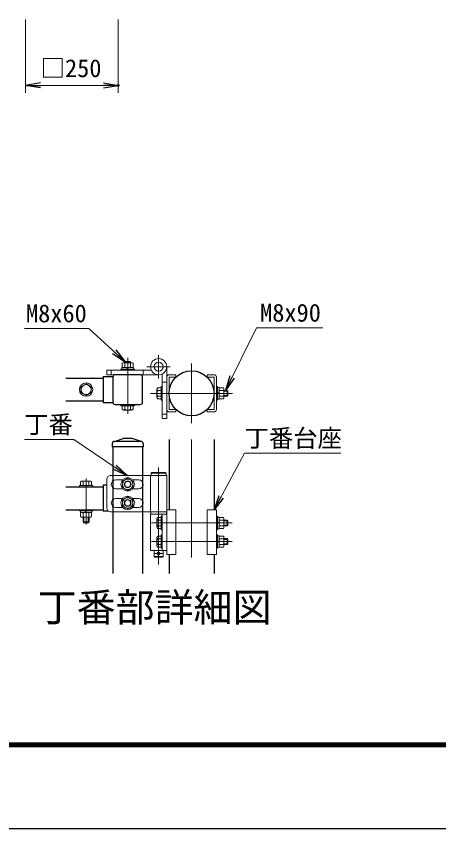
# Model space of a CAD drawing. Units: millimetres, scale not verified. Extents: x -4200 to 4200, y -2970 to 2970.
# Drawn here: x -1759 to -621, y -2970 to -783 of the extents above; entities that cross this region are included whole.
import ezdxf
from ezdxf.enums import TextEntityAlignment as Align

# ---------------------------------------------------------------- set-up
doc = ezdxf.new("R2010")
doc.units = ezdxf.units.MM
doc.header["$LTSCALE"] = 10
doc.header["$PDMODE"] = 32
doc.header["$PDSIZE"] = 5
doc.linetypes.add('USER1', pattern=[50.8, 31.75, -6.35, 6.35, -6.35])
for name, color, linetype, lineweight in [('0-1_D-BMK', 2, 'USER1', 13), ('0-2_D-STR1', 1, 'Continuous', 25), ('0-4_D-STR3', 3, 'Continuous', 13), ('0-5_D-STR-DIM', 7, 'Continuous', 13), ('0-7_Defpoints', 6, 'Continuous', 25), ('0-8_D-STR-TXT', 7, 'Continuous', 13), ('0-A_D-TTL-TXT', 7, 'Continuous', 25), ('0-B_D-TTL', 7, 'Continuous', 25)]:
    doc.layers.add(name, color=color, linetype=linetype, lineweight=lineweight)
doc.layers.add('0-6_0', color=7, linetype='Continuous')
doc.styles.add('ＭＳ ゴシック', font='')
doc.styles.get('ＭＳ ゴシック').set_extended_font_data('MS Gothic')

# ---------------------------------------------------------------- blocks, each defined once
blk = doc.blocks.new('_Open')
at = {"layer": '0-6_0'}
blk.add_line((-10, 1.667), (0, 0), dxfattribs=at)
blk.add_lwpolyline([(-10, -1.667), (0, 0), (-10, 0)], dxfattribs=at)

msp = doc.modelspace()

# ---------------------------------------------------------------- linework, layer by layer
at = {"layer": '0-1_D-BMK'}
for p, q in [((-1458.77, -1702.1), (-1458.75, -1853.1)), ((-1375.4, -1757.77), (-1375.4, -1695.02)), ((-1344.03, -1726.4), (-1406.78, -1726.4)), ((-1286.76, -1717.6), (-1286.76, -1878.6)), ((-1176.33, -1798.08), (-1397.19, -1798.1)), ((-1286.76, -1922.07), (-1286.76, -2282.93)), ((-1375.36, -1997.92), (-1375.36, -2258.87)), ((-1570.77, -2151.18), (-1570.77, -2027)), ((-1394.97, -2146.99), (-1177.76, -2146.99)), ((-1394.97, -2196.99), (-1177.76, -2196.99)), ((-1365.36, -2228.99), (-1385.36, -2228.99))]:
    msp.add_line(p, q, dxfattribs=at)
at = {"layer": '0-2_D-STR1'}
for p, q in [((-1425.16, -1748.1), (-1492.36, -1748.1)), ((-1625.58, -1757.1), (-1524.77, -1757.1)), ((-1524.76, -1753.2), (-1524.76, -1823)), ((-1524.76, -1753.2), (-1498.76, -1753.2)), ((-1524.76, -1753.2), (-1524.76, -1823)), ((-1524.76, -1753.2), (-1498.76, -1753.2)), ((-1498.76, -1754.5), (-1498.76, -1821.7)), ((-1418.76, -1821.7), (-1418.76, -1754.5)), ((-1524.77, -1819.1), (-1625.58, -1819.1)), ((-1524.76, -1823), (-1498.76, -1823)), ((-1524.76, -1823), (-1498.76, -1823)), ((-1492.36, -1828.1), (-1425.16, -1828.1)), ((-1497.38, -1928.2), (-1470.76, -1919.98)), ((-1446.76, -1919.98), (-1470.76, -1919.98)), ((-1420.15, -1928.2), (-1446.76, -1919.98)), ((-1347.26, -1922.07), (-1347.26, -2111.99)), ((-1226.26, -1922.07), (-1226.26, -2111.99)), ((-1500.76, -1932.78), (-1500.76, -1941.98)), ((-1416.76, -1941.98), (-1500.76, -1941.98)), ((-1498.76, -1941.98), (-1498.76, -2018.99)), ((-1498.76, -1941.98), (-1498.76, -2282.93)), ((-1420.84, -1927.98), (-1495.96, -1927.98)), ((-1418.76, -1941.98), (-1418.76, -2018.99)), ((-1418.76, -1941.98), (-1418.76, -2282.93)), ((-1416.76, -1932.78), (-1416.76, -1941.98)), ((-1625.58, -2049.49), (-1524.77, -2049.49)), ((-1524.77, -2045.49), (-1524.77, -2115.49)), ((-1514.78, -2045.49), (-1524.77, -2045.49)), ((-1498.76, -2034.02), (-1498.76, -2051.95)), ((-1418.76, -2036.38), (-1418.76, -2049.59)), ((-1498.76, -2084.02), (-1498.76, -2101.95)), ((-1418.76, -2086.38), (-1418.76, -2099.59)), ((-1625.58, -2111.49), (-1524.77, -2111.49)), ((-1510.05, -2115.49), (-1524.77, -2115.49)), ((-1347.26, -2231.99), (-1347.26, -2282.93)), ((-1226.26, -2231.99), (-1226.26, -2282.93))]:
    msp.add_line(p, q, dxfattribs=at)
msp.add_circle((-1286.76, -1798.1), 60.5, dxfattribs=at)
for centre, radius, start, end in [((-1492.36, -1754.5), 6.4, 90, 180), ((-1425.16, -1754.5), 6.4, 0, 90), ((-1492.36, -1821.7), 6.4, 180, 270), ((-1425.16, -1821.7), 6.4, 270, 0), ((-1495.96, -1932.78), 4.8, 90, 180), ((-1421.56, -1932.78), 4.8, 0, 72.84994)]:
    msp.add_arc(centre, radius, start, end, dxfattribs=at)
at = {"layer": '0-4_D-STR3'}
for p, q in [((-1473.77, -1728.9), (-1473.77, -1717.3)), ((-1470.32, -1715.9), (-1447.23, -1715.9)), ((-1466.77, -1714.1), (-1464.77, -1712.1)), ((-1466.77, -1715.9), (-1466.77, -1714.1)), ((-1466.27, -1728.9), (-1466.27, -1717.3)), ((-1452.77, -1715.9), (-1452.77, -1712.1)), ((-1451.27, -1728.9), (-1451.27, -1717.3)), ((-1450.77, -1715.9), (-1450.77, -1714.1)), ((-1443.77, -1728.9), (-1443.77, -1717.3)), ((-1514.82, -1736.1), (-1394.81, -1736.1)), ((-1502.82, -1736.1), (-1502.82, -1748.1)), ((-1476.77, -1736.1), (-1476.77, -1732.9)), ((-1476.77, -1732.9), (-1440.77, -1732.9)), ((-1440.77, -1736.1), (-1476.77, -1736.1)), ((-1474.17, -1732.9), (-1443.37, -1732.9)), ((-1473.77, -1728.9), (-1443.77, -1728.9)), ((-1460.9, -1732.9), (-1458.6, -1728.9)), ((-1459.52, -1732.9), (-1457.21, -1728.9)), ((-1443.37, -1732.9), (-1443.37, -1728.9)), ((-1440.77, -1736.1), (-1440.77, -1732.9)), ((-1416.82, -1736.1), (-1416.82, -1748.1)), ((-1365.7, -1865.82), (-1365.7, -1745.81)), ((-1244.82, -1754.5), (-1244.82, -1748.1)), ((-1244.82, -1748.1), (-1226.22, -1748.1)), ((-1365.7, -1767.82), (-1353.7, -1767.82)), ((-1328.7, -1754.5), (-1347.3, -1754.5)), ((-1347.3, -1754.5), (-1347.3, -1841.7)), ((-1244.82, -1754.5), (-1226.22, -1754.5)), ((-1226.22, -1754.5), (-1226.22, -1841.7)), ((-1219.82, -1754.5), (-1219.82, -1841.7)), ((-1570.77, -1772.6), (-1584.77, -1780.68)), ((-1584.77, -1780.68), (-1584.77, -1795.52)), ((-1570.77, -1772.6), (-1556.77, -1780.68)), ((-1556.77, -1780.68), (-1556.77, -1795.52)), ((-1379.9, -1786.84), (-1379.9, -1809.36)), ((-1377.74, -1783.1), (-1368.9, -1783.1)), ((-1377.74, -1790.58), (-1368.9, -1790.58)), ((-1368.9, -1816.1), (-1368.9, -1780.1)), ((-1368.9, -1783.1), (-1368.9, -1813.1)), ((-1219.82, -1780.1), (-1216.62, -1780.1)), ((-1219.82, -1780.1), (-1219.82, -1816.1)), ((-1216.62, -1780.1), (-1216.61, -1816.1)), ((-1216.62, -1782.7), (-1216.61, -1813.5)), ((-1212.61, -1783.1), (-1201.01, -1783.1)), ((-1212.61, -1783.1), (-1212.61, -1813.1)), ((-1212.61, -1790.6), (-1201.01, -1790.6)), ((-1199.61, -1786.54), (-1199.61, -1809.63)), ((-1199.61, -1790.1), (-1190.9, -1790.1)), ((-1190.9, -1790.1), (-1188.9, -1792.1)), ((-1570.77, -1803.6), (-1584.77, -1795.52)), ((-1570.77, -1803.6), (-1556.77, -1795.52)), ((-1377.74, -1805.61), (-1368.9, -1805.61)), ((-1377.74, -1813.1), (-1368.9, -1813.1)), ((-1216.61, -1795.96), (-1212.61, -1798.27)), ((-1216.61, -1797.35), (-1212.61, -1799.66)), ((-1216.61, -1813.5), (-1212.61, -1813.5)), ((-1212.61, -1805.6), (-1201.01, -1805.6)), ((-1212.61, -1813.1), (-1201.01, -1813.1)), ((-1199.61, -1804.1), (-1188.9, -1804.1)), ((-1199.61, -1806.1), (-1190.9, -1806.1)), ((-1476.75, -1828.1), (-1440.75, -1828.1)), ((-1476.75, -1832.1), (-1476.75, -1828.1)), ((-1476.75, -1832.1), (-1440.75, -1832.1)), ((-1473.76, -1840.94), (-1473.76, -1832.1)), ((-1473.76, -1832.1), (-1443.76, -1832.1)), ((-1466.27, -1840.94), (-1466.27, -1832.1)), ((-1451.24, -1840.94), (-1451.24, -1832.1)), ((-1443.76, -1840.94), (-1443.76, -1832.1)), ((-1440.75, -1832.1), (-1440.75, -1828.1)), ((-1368.9, -1816.1), (-1365.7, -1816.1)), ((-1219.81, -1816.1), (-1216.61, -1816.1)), ((-1470.01, -1843.1), (-1447.5, -1843.1)), ((-1365.7, -1853.82), (-1353.7, -1853.82)), ((-1328.7, -1841.7), (-1347.3, -1841.7)), ((-1244.82, -1841.7), (-1226.22, -1841.7)), ((-1393.36, -2010.99), (-1395.36, -2012.99)), ((-1357.36, -2010.99), (-1393.36, -2010.99)), ((-1357.36, -2010.99), (-1355.36, -2012.99)), ((-1514.78, -2028.99), (-1514.78, -2106.99)), ((-1397.06, -2018.99), (-1504.78, -2018.99)), ((-1472.18, -2030.99), (-1490.78, -2030.99)), ((-1445.35, -2030.99), (-1428.78, -2030.99)), ((-1353.66, -2018.99), (-1422.26, -2018.99)), ((-1397.06, -2116.99), (-1397.06, -2018.99)), ((-1353.66, -2018.99), (-1397.06, -2018.99)), ((-1355.36, -2012.99), (-1395.36, -2012.99)), ((-1395.36, -2018.99), (-1395.36, -2012.99)), ((-1355.36, -2018.99), (-1395.36, -2018.99)), ((-1355.36, -2018.99), (-1355.36, -2012.99)), ((-1353.66, -2018.99), (-1353.66, -2231.99)), ((-1588.77, -2046.29), (-1588.77, -2049.49)), ((-1552.77, -2046.29), (-1588.77, -2046.29)), ((-1552.77, -2049.49), (-1588.77, -2049.49)), ((-1585.77, -2046.29), (-1585.77, -2035.39)), ((-1585.77, -2046.29), (-1555.77, -2046.29)), ((-1582.02, -2034.28), (-1559.52, -2034.28)), ((-1578.27, -2046.29), (-1578.27, -2035.39)), ((-1563.27, -2046.29), (-1563.27, -2035.39)), ((-1555.77, -2046.29), (-1555.77, -2035.39)), ((-1552.77, -2046.29), (-1552.77, -2049.49)), ((-1472.18, -2054.99), (-1490.78, -2054.99)), ((-1445.35, -2054.99), (-1428.78, -2054.99)), ((-1472.18, -2080.99), (-1490.78, -2080.99)), ((-1445.35, -2080.99), (-1428.78, -2080.99)), ((-1588.77, -2111.49), (-1588.77, -2114.69)), ((-1552.77, -2111.49), (-1588.77, -2111.49)), ((-1552.77, -2114.69), (-1588.77, -2114.69)), ((-1585.77, -2118.69), (-1585.77, -2130.58)), ((-1578.27, -2118.69), (-1578.27, -2130.58)), ((-1572.91, -2118.69), (-1570.6, -2114.69)), ((-1571.52, -2118.69), (-1569.21, -2114.69)), ((-1563.27, -2118.69), (-1563.27, -2130.58)), ((-1555.77, -2118.69), (-1555.77, -2130.58)), ((-1552.77, -2111.49), (-1552.77, -2114.69)), ((-1397.06, -2116.99), (-1504.78, -2116.99)), ((-1472.18, -2104.99), (-1490.78, -2104.99)), ((-1445.35, -2104.99), (-1428.78, -2104.99)), ((-1353.66, -2116.99), (-1397.06, -2116.99)), ((-1353.66, -2116.99), (-1397.06, -2116.99)), ((-1396.36, -2122.99), (-1396.36, -2116.99)), ((-1396.36, -2116.99), (-1354.36, -2116.99)), ((-1354.36, -2122.99), (-1354.36, -2116.99)), ((-1353.66, -2111.99), (-1328.66, -2111.99)), ((-1328.66, -2111.99), (-1328.66, -2231.99)), ((-1244.82, -2111.99), (-1244.82, -2231.99)), ((-1219.82, -2111.99), (-1244.82, -2111.99)), ((-1219.82, -2111.99), (-1219.82, -2231.99)), ((-1559.52, -2131.69), (-1582.02, -2131.69)), ((-1578.77, -2144.29), (-1578.77, -2131.69)), ((-1576.77, -2146.29), (-1576.77, -2131.69)), ((-1564.77, -2146.29), (-1564.77, -2131.69)), ((-1562.77, -2144.29), (-1562.77, -2131.69)), ((-1397.06, -2220.99), (-1397.06, -2122.99)), ((-1397.06, -2122.99), (-1353.66, -2122.99)), ((-1354.36, -2122.99), (-1396.36, -2122.99)), ((-1379.86, -2135.73), (-1379.86, -2158.24)), ((-1377.7, -2131.99), (-1368.86, -2131.99)), ((-1377.7, -2139.47), (-1368.86, -2139.47)), ((-1368.86, -2164.99), (-1368.86, -2128.99)), ((-1368.86, -2131.99), (-1368.86, -2161.99)), ((-1365.66, -2220.99), (-1365.66, -2122.99)), ((-1219.82, -2128.99), (-1216.62, -2128.99)), ((-1219.82, -2164.99), (-1219.82, -2128.99)), ((-1216.62, -2128.99), (-1216.62, -2164.99)), ((-1216.62, -2131.59), (-1216.62, -2162.39)), ((-1212.62, -2131.99), (-1201.02, -2131.99)), ((-1212.62, -2131.99), (-1212.62, -2161.99)), ((-1212.62, -2139.49), (-1201.02, -2139.49)), ((-1199.62, -2135.43), (-1199.62, -2158.52)), ((-1199.62, -2138.99), (-1190.86, -2138.99)), ((-1190.86, -2138.99), (-1188.86, -2140.99)), ((-1576.77, -2146.29), (-1578.77, -2144.29)), ((-1562.77, -2144.29), (-1578.77, -2144.29)), ((-1576.77, -2146.29), (-1564.77, -2146.29)), ((-1562.77, -2144.29), (-1564.77, -2146.29)), ((-1377.7, -2154.5), (-1368.86, -2154.5)), ((-1377.7, -2161.99), (-1368.86, -2161.99)), ((-1216.62, -2144.85), (-1212.62, -2147.16)), ((-1216.62, -2146.24), (-1212.62, -2148.54)), ((-1216.62, -2162.39), (-1212.62, -2162.39)), ((-1212.62, -2154.49), (-1201.02, -2154.49)), ((-1212.62, -2161.99), (-1201.02, -2161.99)), ((-1199.62, -2152.99), (-1188.86, -2152.99)), ((-1199.62, -2154.99), (-1190.86, -2154.99)), ((-1379.86, -2185.73), (-1379.86, -2208.24)), ((-1377.7, -2181.99), (-1368.86, -2181.99)), ((-1368.86, -2164.99), (-1365.66, -2164.99)), ((-1368.86, -2214.99), (-1368.86, -2178.99)), ((-1368.86, -2181.99), (-1368.86, -2211.99)), ((-1219.82, -2164.99), (-1216.62, -2164.99)), ((-1219.82, -2178.99), (-1216.62, -2178.99)), ((-1219.82, -2214.99), (-1219.82, -2178.99)), ((-1216.62, -2178.99), (-1216.62, -2214.99)), ((-1216.62, -2181.59), (-1216.62, -2212.39)), ((-1212.62, -2181.99), (-1201.02, -2181.99)), ((-1212.62, -2181.99), (-1212.62, -2211.99)), ((-1199.62, -2185.43), (-1199.62, -2208.52)), ((-1377.7, -2189.47), (-1368.86, -2189.47)), ((-1377.7, -2204.5), (-1368.86, -2204.5)), ((-1216.62, -2194.85), (-1212.62, -2197.16)), ((-1216.62, -2196.24), (-1212.62, -2198.54)), ((-1212.62, -2189.49), (-1201.02, -2189.49)), ((-1212.62, -2204.49), (-1201.02, -2204.49)), ((-1199.62, -2188.99), (-1190.86, -2188.99)), ((-1199.62, -2202.99), (-1188.86, -2202.99)), ((-1199.62, -2204.99), (-1190.86, -2204.99)), ((-1190.86, -2188.99), (-1188.86, -2190.99)), ((-1353.66, -2220.99), (-1397.06, -2220.99)), ((-1387.36, -2220.99), (-1387.36, -2236.99)), ((-1377.7, -2211.99), (-1368.86, -2211.99)), ((-1368.86, -2214.99), (-1365.66, -2214.99)), ((-1363.36, -2220.99), (-1363.36, -2236.99)), ((-1219.82, -2214.99), (-1216.62, -2214.99)), ((-1216.62, -2212.39), (-1212.62, -2212.39)), ((-1212.62, -2211.99), (-1201.02, -2211.99)), ((-1387.36, -2236.99), (-1385.36, -2238.99)), ((-1387.36, -2236.99), (-1363.36, -2236.99)), ((-1385.36, -2238.99), (-1365.36, -2238.99)), ((-1365.36, -2238.99), (-1363.36, -2236.99)), ((-1353.66, -2231.99), (-1328.66, -2231.99)), ((-1219.82, -2231.99), (-1244.82, -2231.99))]:
    msp.add_line(p, q, dxfattribs=at)
for points in [[(-1466.77, -1714.1), (-1450.77, -1714.1), (-1452.77, -1712.1)], [(-1464.77, -1715.9), (-1464.77, -1712.1), (-1452.77, -1712.1)], [(-1353.7, -1726.4), (-1353.7, -1865.82), (-1365.7, -1865.82)], [(-1375.4, -1748.1), (-1514.82, -1748.1), (-1514.82, -1736.1)], [(-1474.17, -1732.9), (-1474.17, -1728.9), (-1443.37, -1728.9)], [(-1328.7, -1754.5), (-1328.7, -1748.1), (-1347.3, -1748.1)], [(-1368.9, -1780.1), (-1365.7, -1780.1), (-1365.7, -1816.1)], [(-1216.61, -1782.7), (-1212.62, -1782.7), (-1212.61, -1813.5)], [(-1199.61, -1792.1), (-1188.9, -1792.1), (-1188.9, -1804.1)], [(-1190.9, -1790.1), (-1190.9, -1806.1), (-1188.9, -1804.1)], [(-1328.7, -1841.7), (-1328.7, -1848.1), (-1347.3, -1848.1)], [(-1244.82, -1841.7), (-1244.82, -1848.1), (-1226.22, -1848.1)], [(-1586.17, -2118.69), (-1555.37, -2118.69), (-1555.37, -2114.69)], [(-1586.17, -2118.69), (-1586.17, -2114.69), (-1555.37, -2114.69)], [(-1368.86, -2128.99), (-1365.66, -2128.99), (-1365.66, -2164.99)], [(-1216.62, -2131.59), (-1212.62, -2131.59), (-1212.62, -2162.39)], [(-1199.62, -2140.99), (-1188.86, -2140.99), (-1188.86, -2152.99)], [(-1190.86, -2138.99), (-1190.86, -2154.99), (-1188.86, -2152.99)], [(-1368.86, -2178.99), (-1365.66, -2178.99), (-1365.66, -2214.99)], [(-1216.62, -2181.59), (-1212.62, -2181.59), (-1212.62, -2212.39)], [(-1199.62, -2190.99), (-1188.86, -2190.99), (-1188.86, -2202.99)], [(-1190.86, -2188.99), (-1190.86, -2204.99), (-1188.86, -2202.99)]]:
    msp.add_lwpolyline(points, dxfattribs=at)
for points in [[(-1458.76, -2026.79), (-1472.79, -2034.89), (-1472.79, -2051.09), (-1458.76, -2059.19), (-1444.74, -2051.09), (-1444.74, -2034.89)], [(-1458.76, -2076.79), (-1472.79, -2084.89), (-1472.79, -2101.09), (-1458.76, -2109.19), (-1444.74, -2101.09), (-1444.74, -2084.89)]]:
    msp.add_lwpolyline(points, close=True, dxfattribs=at)
for centre, radius in [((-1375.4, -1726.4), 21.7), ((-1375.4, -1726.4), 12.3), ((-1570.77, -1788.1), 18), ((-1570.77, -1788.1), 13.42), ((-1458.76, -2042.99), 18), ((-1458.76, -2042.99), 14.07), ((-1458.76, -2042.99), 9), ((-1458.76, -2042.99), 8), ((-1458.76, -2092.99), 18), ((-1458.76, -2092.99), 14.07), ((-1458.76, -2092.99), 9), ((-1458.76, -2092.99), 8), ((-1375.36, -2228.99), 4)]:
    msp.add_circle(centre, radius, dxfattribs=at)
for centre, radius, start, end in [((-1470.02, -1721.59), 5.7, 48.83491, 131.16509), ((-1458.77, -1736.69), 20.79, 68.85295, 111.14705), ((-1447.52, -1721.59), 5.7, 48.86505, 131.13495), ((-1347.3, -1754.5), 6.4, 90, 180), ((-1226.22, -1754.5), 6.4, 360, 90), ((-1365.75, -1798.1), 14.16, 147.93138, 212.06862), ((-1375.58, -1786.84), 4.32, 120, 240), ((-1205.3, -1786.85), 5.7, 318.83491, 41.16509), ((-1220.4, -1798.1), 20.79, 338.85295, 21.14705), ((-1375.58, -1809.36), 4.32, 120, 240), ((-1205.31, -1809.35), 5.7, 318.86505, 41.13495), ((-1470.01, -1838.78), 4.32, 210, 330), ((-1458.76, -1828.94), 14.16, 237.93138, 302.06862), ((-1447.5, -1838.78), 4.32, 210, 330), ((-1347.3, -1841.7), 6.4, 180, 270), ((-1226.22, -1841.7), 6.4, 270, 0), ((-1504.78, -2028.99), 10, 90, 180), ((-1490.78, -2042.99), 12, 90, 270), ((-1428.78, -2042.99), 12, 270, 90), ((-1582.02, -2041.19), 6.91, 57.13278, 122.86722), ((-1570.77, -2060.26), 25.98, 73.22135, 106.77865), ((-1559.52, -2041.19), 6.91, 57.13278, 122.86722), ((-1490.78, -2092.99), 12, 90, 270), ((-1428.78, -2092.99), 12, 270, 90), ((-1504.78, -2106.99), 10, 180, 270), ((-1582.02, -2124.78), 6.91, 237.13278, 302.86722), ((-1570.77, -2105.71), 25.98, 253.22135, 286.77865), ((-1559.52, -2124.78), 6.91, 237.13278, 302.86722), ((-1365.71, -2146.99), 14.16, 147.93138, 212.06862), ((-1375.54, -2135.73), 4.32, 120, 240), ((-1205.31, -2135.74), 5.7, 318.83491, 41.16509), ((-1220.41, -2146.99), 20.79, 338.85295, 21.14705), ((-1375.54, -2158.24), 4.32, 120, 240), ((-1205.31, -2158.24), 5.7, 318.86505, 41.13495), ((-1375.54, -2185.73), 4.32, 120, 240), ((-1205.31, -2185.74), 5.7, 318.83491, 41.16509), ((-1365.71, -2196.99), 14.16, 147.93138, 212.06862), ((-1375.54, -2208.24), 4.32, 120, 240), ((-1220.41, -2196.99), 20.79, 338.85295, 21.14705), ((-1205.31, -2208.24), 5.7, 318.86505, 41.13495)]:
    msp.add_arc(centre, radius, start, end, dxfattribs=at)
at = {"layer": '0-5_D-STR-DIM'}
for p, q in [((-1733.98, -792.09), (-1733.98, -989.39)), ((-1483.98, -792.09), (-1483.98, -989.39)), ((-1693.98, -969.39), (-1523.98, -969.39))]:
    msp.add_line(p, q, dxfattribs=at)
at = {"layer": '0-7_Defpoints'}
msp.add_point((-1483.98, -969.39), dxfattribs=at)
at = {"layer": '0-8_D-STR-TXT'}
for points in [[(-1736.91, -1623.33), (-1563.32, -1623.33), (-1467.24, -1711.75)], [(-932.76, -1621.59), (-1112.06, -1621.59), (-1194.37, -1788.3)], [(-1736.91, -1922.14), (-1603.32, -1922.14), (-1461.57, -2018.03)], [(-884.82, -1959.06), (-1144.12, -1959.06), (-1225.31, -2110.22)]]:
    msp.add_lwpolyline(points, dxfattribs=at)
at = {"layer": '0-B_D-TTL', "color": 2}
msp.add_lwpolyline([(-4200.06, 2970.23), (4199.94, 2970.23), (4199.94, -2969.77), (-4200.06, -2969.77)], close=True, dxfattribs=at)
at = {"layer": '0-B_D-TTL'}
for points in [[(-3930.06, 2750.23), (3929.94, 2750.23), (3929.94, -2749.77), (-3930.06, -2749.77)], [(-3927.56, 2747.73), (3927.44, 2747.73), (3927.44, -2747.27), (-3927.56, -2747.27)], [(-3925.06, 2745.23), (3924.94, 2745.23), (3924.94, -2744.77), (-3925.06, -2744.77)], [(-3922.56, 2742.73), (3922.44, 2742.73), (3922.44, -2742.27), (-3922.56, -2742.27)], [(-3920.06, 2740.23), (3919.94, 2740.23), (3919.94, -2739.77), (-3920.06, -2739.77)]]:
    msp.add_lwpolyline(points, close=True, dxfattribs=at)

# ---------------------------------------------------------------- block references
at = {"layer": '0-5_D-STR-DIM', "xscale": 4, "yscale": 4, "rotation": 180}
msp.add_blockref('_Open', (-1733.98, -969.39), dxfattribs=at)
at = {"layer": '0-5_D-STR-DIM', "xscale": 4, "yscale": 4}
msp.add_blockref('_Open', (-1483.98, -969.39), dxfattribs=at)
at = {"layer": '0-8_D-STR-TXT', "xscale": 4, "yscale": 4}
for p, rotation in [((-1465.77, -1713.1), 317.37823), ((-1195.26, -1790.1), 243.72339), ((-1459.91, -2019.15), 325.92353), ((-1226.26, -2111.99), 241.75846)]:
    msp.add_blockref('_Open', p, dxfattribs=dict(at, rotation=rotation))

# ---------------------------------------------------------------- texts
at = {"layer": '0-5_D-STR-DIM', "style": 'ＭＳ ゴシック'}
msp.add_text('□250', height=48.09, dxfattribs=at).set_placement((-1693.13, -961.63), align=Align.BOTTOM_LEFT)
at = {"layer": '0-8_D-STR-TXT', "style": 'ＭＳ ゴシック'}
for s, p in [('M8x60', (-1732.54, -1621.36)), ('M8x90', (-1101.94, -1619.64)), ('丁番', (-1737.54, -1920.17)), ('丁番台座', (-1144, -1957.12))]:
    msp.add_text(s, height=48.09, dxfattribs=at).set_placement(p, align=Align.BOTTOM_LEFT)
at = {"layer": '0-A_D-TTL-TXT', "style": 'ＭＳ ゴシック'}
msp.add_text('丁番部詳細図', height=76.98, dxfattribs=at).set_placement((-1701.35, -2435.6), align=Align.BOTTOM_LEFT)

doc.saveas('drawing.dxf')
